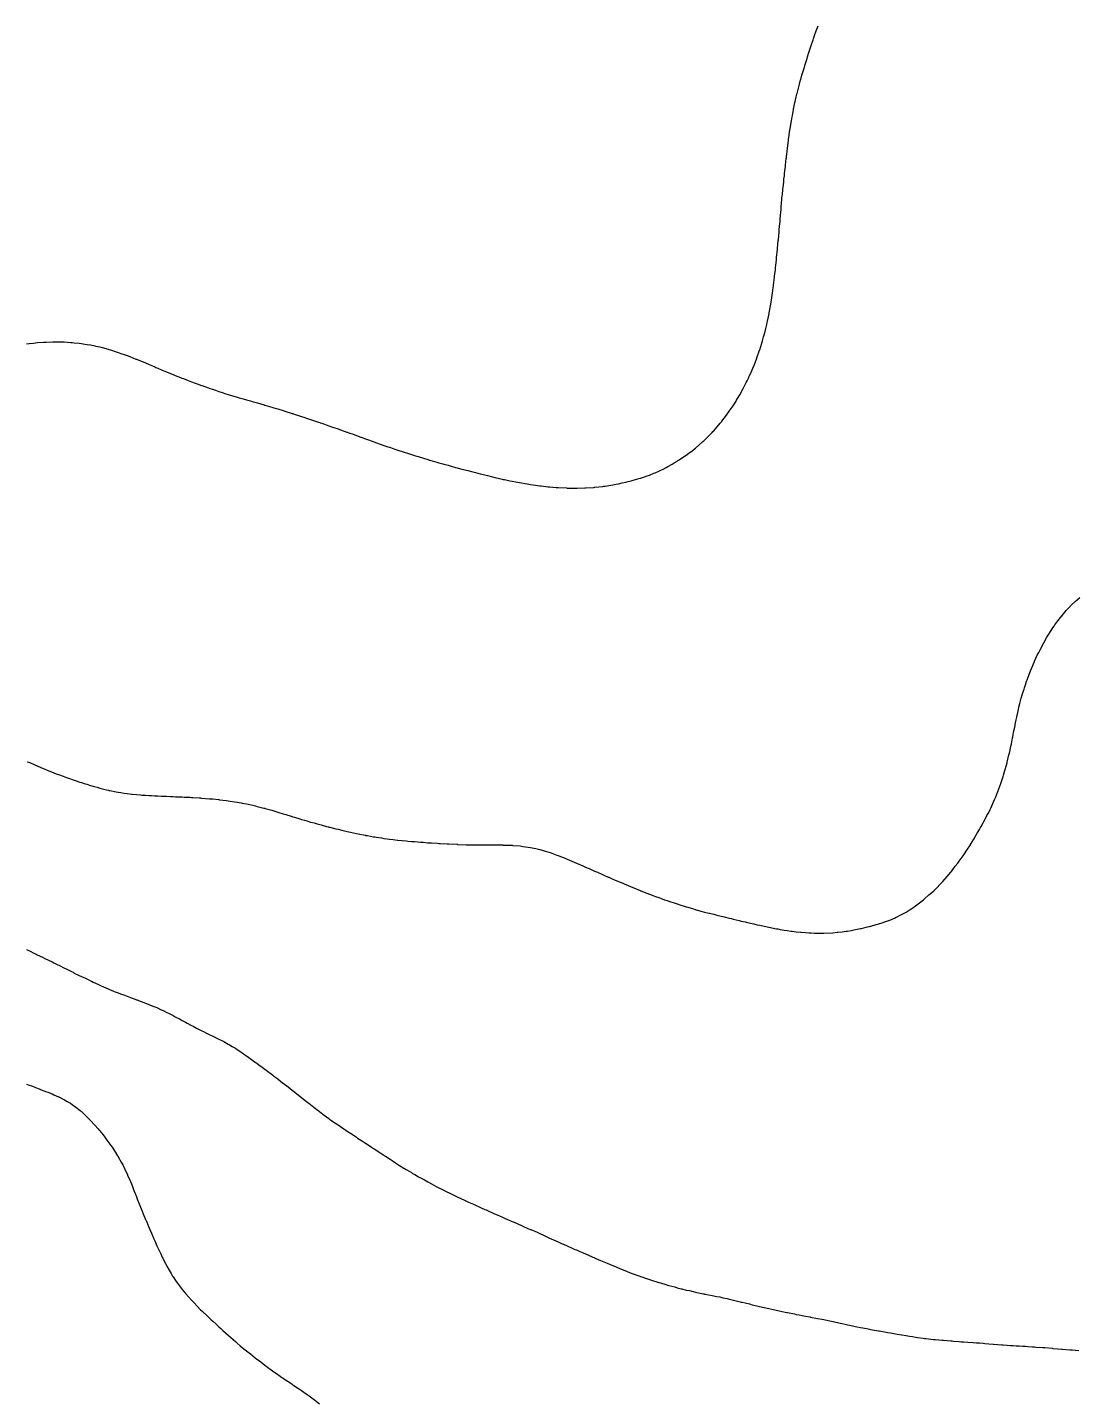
# Model space of a CAD drawing. Extents: x -717078 to -715000, y -984629 to -984000.
# Drawn here: x -715666.4 to -715552, y -984301.2 to -984151.3 of the extents above; entities that cross this region are included whole.
import ezdxf

# ---------------------------------------------------------------- set-up
doc = ezdxf.new("R2010")
doc.units = 0
doc.layers.add('buffer_B2_0_1_clip', color=7, linetype='Continuous')

msp = doc.modelspace()

# ---------------------------------------------------------------- linework, layer by layer
at = {"layer": 'buffer_B2_0_1_clip'}
for points in [[(-715666.5, -984185.83), (-715666.2, -984185.8), (-715665.75, -984185.75), (-715665.5, -984185.72), (-715665.3, -984185.7), (-715664.65, -984185.65), (-715664.5, -984185.64), (-715664.36, -984185.64), (-715663.61, -984185.61), (-715663.5, -984185.6), (-715663.39, -984185.61), (-715662.62, -984185.62), (-715662.5, -984185.62), (-715662.37, -984185.63), (-715661.67, -984185.67), (-715661.5, -984185.68), (-715661.29, -984185.71), (-715660.76, -984185.76), (-715660.5, -984185.79), (-715660.15, -984185.85), (-715659.89, -984185.89), (-715659.5, -984185.95), (-715659.05, -984186.05), (-715658.93, -984186.07), (-715658.5, -984186.16), (-715658.24, -984186.24), (-715657.57, -984186.43), (-715657.5, -984186.45), (-715657.46, -984186.46), (-715657.34, -984186.5), (-715656.7, -984186.7), (-715656.5, -984186.76), (-715656.09, -984186.91), (-715655.96, -984186.96), (-715655.5, -984187.12), (-715655.23, -984187.23), (-715654.55, -984187.5), (-715654.51, -984187.51), (-715654.5, -984187.52), (-715653.5, -984187.92), (-715653.1, -984188.1), (-715652.76, -984188.24), (-715652.5, -984188.35), (-715652.4, -984188.4), (-715652.15, -984188.5), (-715651.69, -984188.69), (-715651.5, -984188.77), (-715651.04, -984188.96), (-715650.98, -984188.98), (-715650.5, -984189.18), (-715650.27, -984189.27), (-715649.71, -984189.5), (-715649.56, -984189.56), (-715649.37, -984189.63), (-715648.84, -984189.84), (-715648.5, -984189.97), (-715648.11, -984190.11), (-715647.75, -984190.25), (-715647.5, -984190.34), (-715647.38, -984190.38), (-715647.05, -984190.5), (-715646.64, -984190.64), (-715646.5, -984190.69), (-715646.21, -984190.79), (-715645.89, -984190.89), (-715645.5, -984191.03), (-715645.14, -984191.14), (-715644.73, -984191.27), (-715644.5, -984191.35), (-715644.38, -984191.38), (-715644.01, -984191.5), (-715643.62, -984191.62), (-715643.5, -984191.65), (-715643.29, -984191.71), (-715642.84, -984191.84), (-715642.5, -984191.94), (-715642.06, -984192.06), (-715641.89, -984192.11), (-715641.28, -984192.28), (-715640.55, -984192.5), (-715640.51, -984192.51), (-715640.5, -984192.51), (-715640.48, -984192.52), (-715639.73, -984192.73), (-715639.5, -984192.8), (-715639.08, -984192.92), (-715638.96, -984192.96), (-715638.5, -984193.1), (-715638.2, -984193.2), (-715637.61, -984193.39), (-715637.5, -984193.42), (-715637.44, -984193.44), (-715637.28, -984193.5), (-715636.69, -984193.69), (-715636.5, -984193.75), (-715636.12, -984193.88), (-715635.94, -984193.94), (-715635.5, -984194.09), (-715635.19, -984194.19), (-715634.62, -984194.38), (-715634.5, -984194.42), (-715634.44, -984194.44), (-715634.28, -984194.5), (-715633.5, -984194.77), (-715633.09, -984194.91), (-715632.96, -984194.96), (-715632.5, -984195.12), (-715632.22, -984195.22), (-715631.53, -984195.47), (-715631.5, -984195.48), (-715631.48, -984195.48), (-715631.44, -984195.5), (-715630.74, -984195.74), (-715630.5, -984195.83), (-715630.01, -984196.01), (-715629.99, -984196.01), (-715629.5, -984196.19), (-715629.27, -984196.27), (-715628.68, -984196.5), (-715628.5, -984196.57), (-715628.4, -984196.6), (-715627.8, -984196.8), (-715627.5, -984196.91), (-715627.06, -984197.06), (-715626.88, -984197.12), (-715626.5, -984197.25), (-715626.31, -984197.31), (-715625.76, -984197.5), (-715625.56, -984197.56), (-715625.5, -984197.58), (-715625.38, -984197.62), (-715624.8, -984197.8), (-715624.5, -984197.9), (-715624.04, -984198.04), (-715623.92, -984198.08), (-715623.5, -984198.21), (-715623.28, -984198.28), (-715622.58, -984198.5), (-715622.52, -984198.52), (-715622.5, -984198.52), (-715622.47, -984198.53), (-715621.74, -984198.74), (-715621.5, -984198.81), (-715621.07, -984198.93), (-715620.96, -984198.96), (-715620.5, -984199.08), (-715620.17, -984199.17), (-715619.69, -984199.31), (-715619.5, -984199.36), (-715619.39, -984199.39), (-715619, -984199.5), (-715618.5, -984199.63), (-715618.33, -984199.67), (-715617.8, -984199.8), (-715617.5, -984199.88), (-715617.01, -984200.01), (-715616.99, -984200.01), (-715616.5, -984200.14), (-715616.21, -984200.21), (-715615.65, -984200.35), (-715615.5, -984200.39), (-715615.41, -984200.41), (-715615.04, -984200.5), (-715614.6, -984200.6), (-715614.5, -984200.62), (-715614.35, -984200.65), (-715613.77, -984200.77), (-715613.5, -984200.82), (-715613.1, -984200.9), (-715612.93, -984200.93), (-715612.5, -984201.01), (-715612.08, -984201.08), (-715611.88, -984201.12), (-715611.5, -984201.18), (-715611.22, -984201.22), (-715610.71, -984201.29), (-715610.5, -984201.32), (-715610.34, -984201.34), (-715609.58, -984201.42), (-715609.5, -984201.43), (-715609.44, -984201.44), (-715608.69, -984201.5), (-715608.51, -984201.51), (-715608.5, -984201.52), (-715608.48, -984201.52), (-715607.56, -984201.56), (-715607.5, -984201.57), (-715607.43, -984201.57), (-715606.58, -984201.58), (-715606.5, -984201.58), (-715606.42, -984201.58), (-715605.56, -984201.56), (-715605.5, -984201.56), (-715605.45, -984201.55), (-715604.59, -984201.5), (-715604.51, -984201.49), (-715604.5, -984201.49), (-715604.49, -984201.49), (-715603.61, -984201.39), (-715603.5, -984201.38), (-715603.36, -984201.36), (-715602.74, -984201.26), (-715602.5, -984201.22), (-715602.15, -984201.15), (-715601.9, -984201.1), (-715601.5, -984201.01), (-715601.09, -984200.91), (-715600.86, -984200.86), (-715600.5, -984200.77), (-715600.29, -984200.71), (-715599.54, -984200.5), (-715599.51, -984200.49), (-715599.5, -984200.49), (-715599.48, -984200.48), (-715598.76, -984200.24), (-715598.5, -984200.15), (-715598.04, -984199.96), (-715597.9, -984199.9), (-715597.5, -984199.73), (-715597.35, -984199.65), (-715597.03, -984199.5), (-715596.68, -984199.32), (-715596.5, -984199.22), (-715596.04, -984198.96), (-715595.83, -984198.83), (-715595.5, -984198.64), (-715595.42, -984198.58), (-715595.28, -984198.5), (-715594.82, -984198.18), (-715594.5, -984197.97), (-715594.23, -984197.77), (-715593.86, -984197.5), (-715593.66, -984197.34), (-715593.5, -984197.21), (-715593.12, -984196.88), (-715592.68, -984196.5), (-715592.59, -984196.41), (-715592.5, -984196.34), (-715592.08, -984195.92), (-715591.67, -984195.5), (-715591.59, -984195.41), (-715591.5, -984195.32), (-715591.12, -984194.88), (-715590.79, -984194.5), (-715590.66, -984194.34), (-715590.5, -984194.13), (-715590.23, -984193.77), (-715590.03, -984193.5), (-715589.81, -984193.19), (-715589.5, -984192.75), (-715589.4, -984192.6), (-715589.33, -984192.5), (-715589.07, -984192.07), (-715589.02, -984191.98), (-715588.72, -984191.5), (-715588.64, -984191.36), (-715588.5, -984191.11), (-715588.29, -984190.71), (-715588.17, -984190.5), (-715587.95, -984190.05), (-715587.86, -984189.86), (-715587.68, -984189.5), (-715587.63, -984189.37), (-715587.5, -984189.1), (-715587.32, -984188.68), (-715587.24, -984188.5), (-715587.07, -984188.07), (-715587.03, -984187.97), (-715586.85, -984187.5), (-715586.76, -984187.24), (-715586.5, -984186.52), (-715586.49, -984186.51), (-715586.49, -984186.5), (-715586.49, -984186.49), (-715586.26, -984185.74), (-715586.19, -984185.5), (-715586.07, -984185.07), (-715586.04, -984184.96), (-715585.91, -984184.5), (-715585.84, -984184.16), (-715585.72, -984183.72), (-715585.67, -984183.5), (-715585.64, -984183.36), (-715585.5, -984182.69), (-715585.47, -984182.53), (-715585.46, -984182.5), (-715585.45, -984182.45), (-715585.32, -984181.68), (-715585.28, -984181.5), (-715585.24, -984181.24), (-715585.18, -984180.82), (-715585.13, -984180.5), (-715585.07, -984180.07), (-715585.05, -984179.95), (-715584.99, -984179.5), (-715584.94, -984179.06), (-715584.92, -984178.92), (-715584.87, -984178.5), (-715584.83, -984178.17), (-715584.78, -984177.78), (-715584.75, -984177.5), (-715584.73, -984177.27), (-715584.67, -984176.67), (-715584.66, -984176.5), (-715584.64, -984176.36), (-715584.56, -984175.56), (-715584.56, -984175.5), (-715584.55, -984175.45), (-715584.5, -984174.96), (-715584.46, -984174.54), (-715584.45, -984174.5), (-715584.45, -984174.45), (-715584.37, -984173.63), (-715584.36, -984173.5), (-715584.35, -984173.35), (-715584.29, -984172.71), (-715584.27, -984172.5), (-715584.25, -984172.25), (-715584.22, -984171.78), (-715584.19, -984171.5), (-715584.16, -984171.16), (-715584.14, -984170.86), (-715584.11, -984170.5), (-715584.07, -984170.07), (-715584.06, -984169.94), (-715584.01, -984169.5), (-715583.97, -984169.03), (-715583.96, -984168.96), (-715583.91, -984168.5), (-715583.87, -984168.13), (-715583.84, -984167.84), (-715583.8, -984167.5), (-715583.77, -984167.23), (-715583.71, -984166.71), (-715583.69, -984166.5), (-715583.67, -984166.33), (-715583.59, -984165.59), (-715583.58, -984165.5), (-715583.57, -984165.43), (-715583.5, -984164.82), (-715583.47, -984164.53), (-715583.46, -984164.5), (-715583.46, -984164.46), (-715583.36, -984163.64), (-715583.34, -984163.5), (-715583.31, -984163.31), (-715583.24, -984162.76), (-715583.2, -984162.5), (-715583.14, -984162.14), (-715583.1, -984161.9), (-715583.03, -984161.5), (-715582.95, -984161.05), (-715582.93, -984160.93), (-715582.85, -984160.5), (-715582.79, -984160.21), (-715582.69, -984159.69), (-715582.65, -984159.5), (-715582.62, -984159.38), (-715582.5, -984158.88), (-715582.43, -984158.57), (-715582.41, -984158.5), (-715582.38, -984158.38), (-715582.23, -984157.77), (-715582.16, -984157.5), (-715582.03, -984157.03), (-715582.02, -984156.98), (-715581.89, -984156.5), (-715581.8, -984156.2), (-715581.62, -984155.62), (-715581.58, -984155.5), (-715581.56, -984155.44), (-715581.5, -984155.25), (-715581.32, -984154.68), (-715581.26, -984154.5), (-715581.15, -984154.15), (-715581.08, -984153.92), (-715580.94, -984153.5), (-715580.83, -984153.17), (-715580.66, -984152.66), (-715580.61, -984152.5), (-715580.58, -984152.42), (-715580.5, -984152.2), (-715580.32, -984151.68), (-715580.26, -984151.5), (-715580.12, -984151.12)], [(-715666.43, -984231.43), (-715666.26, -984231.5), (-715665.72, -984231.72), (-715665.5, -984231.82), (-715665.02, -984232.02), (-715664.95, -984232.05), (-715664.5, -984232.24), (-715664.32, -984232.32), (-715663.88, -984232.5), (-715663.6, -984232.6), (-715663.5, -984232.65), (-715663.26, -984232.74), (-715662.88, -984232.88), (-715662.5, -984233.02), (-715662.15, -984233.15), (-715661.68, -984233.32), (-715661.5, -984233.39), (-715661.42, -984233.42), (-715661.17, -984233.5), (-715660.66, -984233.66), (-715660.5, -984233.72), (-715660.19, -984233.81), (-715659.9, -984233.9), (-715659.5, -984234.03), (-715659.13, -984234.13), (-715658.77, -984234.23), (-715658.5, -984234.31), (-715658.35, -984234.35), (-715657.76, -984234.5), (-715657.55, -984234.55), (-715657.5, -984234.56), (-715657.42, -984234.58), (-715656.72, -984234.72), (-715656.5, -984234.76), (-715656.19, -984234.81), (-715655.86, -984234.86), (-715655.5, -984234.91), (-715655.04, -984234.96), (-715654.97, -984234.97), (-715654.5, -984235.02), (-715654.05, -984235.05), (-715653.93, -984235.07), (-715653.5, -984235.1), (-715653.12, -984235.12), (-715652.87, -984235.13), (-715652.5, -984235.15), (-715652.17, -984235.17), (-715651.82, -984235.18), (-715651.5, -984235.2), (-715651.21, -984235.21), (-715650.77, -984235.23), (-715650.5, -984235.24), (-715650.25, -984235.25), (-715649.73, -984235.27), (-715649.5, -984235.28), (-715649.29, -984235.29), (-715648.68, -984235.32), (-715648.5, -984235.33), (-715648.34, -984235.34), (-715647.61, -984235.39), (-715647.5, -984235.39), (-715647.4, -984235.4), (-715646.53, -984235.47), (-715646.5, -984235.47), (-715646.47, -984235.47), (-715646.18, -984235.5), (-715645.56, -984235.56), (-715645.5, -984235.57), (-715645.42, -984235.58), (-715644.67, -984235.67), (-715644.5, -984235.69), (-715644.27, -984235.73), (-715643.8, -984235.8), (-715643.5, -984235.85), (-715643.07, -984235.93), (-715642.95, -984235.95), (-715642.5, -984236.03), (-715642.12, -984236.12), (-715641.81, -984236.19), (-715641.5, -984236.26), (-715641.31, -984236.31), (-715640.59, -984236.5), (-715640.52, -984236.52), (-715640.5, -984236.52), (-715640.47, -984236.53), (-715639.74, -984236.74), (-715639.5, -984236.81), (-715639.06, -984236.94), (-715638.97, -984236.97), (-715638.5, -984237.11), (-715638.2, -984237.2), (-715637.61, -984237.39), (-715637.5, -984237.43), (-715637.44, -984237.44), (-715637.26, -984237.5), (-715636.68, -984237.68), (-715636.5, -984237.73), (-715636.18, -984237.82), (-715635.9, -984237.9), (-715635.5, -984238.02), (-715635.12, -984238.12), (-715634.78, -984238.22), (-715634.5, -984238.3), (-715634.34, -984238.34), (-715633.76, -984238.5), (-715633.55, -984238.55), (-715633.5, -984238.57), (-715633.41, -984238.59), (-715632.75, -984238.75), (-715632.5, -984238.81), (-715632.09, -984238.91), (-715631.94, -984238.94), (-715631.5, -984239.05), (-715631.13, -984239.13), (-715630.8, -984239.2), (-715630.5, -984239.26), (-715630.3, -984239.3), (-715629.55, -984239.45), (-715629.5, -984239.46), (-715629.47, -984239.47), (-715629.3, -984239.5), (-715628.62, -984239.62), (-715628.5, -984239.64), (-715628.34, -984239.66), (-715627.76, -984239.76), (-715627.5, -984239.8), (-715627.16, -984239.84), (-715626.88, -984239.88), (-715626.5, -984239.94), (-715626.01, -984239.99), (-715625.99, -984239.99), (-715625.5, -984240.04), (-715625.08, -984240.08), (-715624.9, -984240.1), (-715624.5, -984240.14), (-715624.16, -984240.16), (-715623.81, -984240.19), (-715623.5, -984240.21), (-715623.23, -984240.23), (-715622.73, -984240.27), (-715622.5, -984240.28), (-715622.3, -984240.3), (-715621.66, -984240.34), (-715621.5, -984240.35), (-715621.36, -984240.36), (-715620.59, -984240.41), (-715620.5, -984240.41), (-715620.41, -984240.41), (-715619.55, -984240.45), (-715619.5, -984240.45), (-715619.46, -984240.46), (-715618.51, -984240.49), (-715618.5, -984240.49), (-715618.49, -984240.49), (-715617.78, -984240.5), (-715617.5, -984240.5), (-715617.5, -984240.5), (-715617.5, -984240.5), (-715616.51, -984240.51), (-715616.5, -984240.51), (-715616.49, -984240.51), (-715615.52, -984240.52), (-715615.5, -984240.52), (-715615.48, -984240.52), (-715614.52, -984240.52), (-715614.5, -984240.52), (-715614.47, -984240.53), (-715613.56, -984240.56), (-715613.5, -984240.56), (-715613.43, -984240.57), (-715612.63, -984240.63), (-715612.5, -984240.64), (-715612.33, -984240.67), (-715611.75, -984240.75), (-715611.5, -984240.79), (-715611.13, -984240.87), (-715610.92, -984240.92), (-715610.5, -984241.01), (-715610.12, -984241.12), (-715609.77, -984241.23), (-715609.5, -984241.31), (-715609.36, -984241.36), (-715608.98, -984241.5), (-715608.62, -984241.62), (-715608.5, -984241.67), (-715608.22, -984241.78), (-715607.9, -984241.9), (-715607.5, -984242.07), (-715606.5, -984242.5), (-715606.49, -984242.5), (-715605.8, -984242.8), (-715605.5, -984242.93), (-715605.1, -984243.1), (-715604.74, -984243.26), (-715604.5, -984243.37), (-715604.41, -984243.41), (-715604.2, -984243.5), (-715603.71, -984243.71), (-715603.5, -984243.8), (-715603.02, -984244.02), (-715602.96, -984244.04), (-715602.5, -984244.24), (-715602.32, -984244.32), (-715601.91, -984244.5), (-715601.62, -984244.62), (-715601.5, -984244.67), (-715601.2, -984244.8), (-715600.92, -984244.92), (-715600.5, -984245.09), (-715600.21, -984245.21), (-715599.53, -984245.5), (-715599.51, -984245.51), (-715599.5, -984245.51), (-715599.48, -984245.52), (-715598.79, -984245.79), (-715598.5, -984245.9), (-715598.06, -984246.06), (-715597.86, -984246.14), (-715597.5, -984246.27), (-715597.33, -984246.33), (-715596.87, -984246.5), (-715596.59, -984246.59), (-715596.5, -984246.63), (-715596.31, -984246.69), (-715595.84, -984246.84), (-715595.5, -984246.96), (-715595.09, -984247.09), (-715594.83, -984247.17), (-715594.5, -984247.27), (-715594.32, -984247.32), (-715593.73, -984247.5), (-715593.55, -984247.55), (-715593.5, -984247.57), (-715593.41, -984247.59), (-715592.77, -984247.77), (-715592.5, -984247.84), (-715592.05, -984247.95), (-715591.97, -984247.97), (-715591.5, -984248.09), (-715591.17, -984248.17), (-715590.71, -984248.29), (-715590.5, -984248.34), (-715590.37, -984248.37), (-715589.84, -984248.5), (-715589.56, -984248.56), (-715589.5, -984248.58), (-715589.39, -984248.61), (-715588.75, -984248.75), (-715588.5, -984248.82), (-715588.09, -984248.91), (-715587.95, -984248.95), (-715587.5, -984249.05), (-715587.13, -984249.13), (-715586.78, -984249.22), (-715586.5, -984249.28), (-715586.32, -984249.32), (-715585.51, -984249.5), (-715585.5, -984249.5), (-715584.66, -984249.66), (-715584.5, -984249.69), (-715584.27, -984249.73), (-715583.81, -984249.81), (-715583.5, -984249.86), (-715583.08, -984249.92), (-715582.94, -984249.94), (-715582.5, -984250), (-715582.04, -984250.04), (-715581.95, -984250.05), (-715581.5, -984250.09), (-715581.11, -984250.11), (-715580.88, -984250.12), (-715580.5, -984250.14), (-715579.5, -984250.14), (-715578.5, -984250.1), (-715578.05, -984250.05), (-715577.96, -984250.04), (-715577.5, -984250), (-715577.07, -984249.93), (-715576.91, -984249.91), (-715576.5, -984249.84), (-715576.21, -984249.79), (-715575.68, -984249.68), (-715575.5, -984249.65), (-715575.38, -984249.62), (-715574.87, -984249.5), (-715574.57, -984249.43), (-715574.5, -984249.41), (-715574.38, -984249.38), (-715573.79, -984249.21), (-715573.5, -984249.13), (-715573.02, -984248.98), (-715572.95, -984248.95), (-715572.5, -984248.81), (-715572.29, -984248.71), (-715571.79, -984248.5), (-715571.59, -984248.41), (-715571.5, -984248.37), (-715571.22, -984248.22), (-715570.93, -984248.07), (-715570.5, -984247.85), (-715570.28, -984247.72), (-715569.95, -984247.5), (-715569.69, -984247.31), (-715569.5, -984247.18), (-715568.62, -984246.5), (-715568.55, -984246.45), (-715568.5, -984246.4), (-715568.02, -984245.98), (-715567.72, -984245.72), (-715567.5, -984245.53), (-715567.49, -984245.51), (-715567.47, -984245.5), (-715566.51, -984244.5), (-715566.5, -984244.5), (-715566.5, -984244.49), (-715566.04, -984243.96), (-715565.65, -984243.5), (-715565.58, -984243.42), (-715565.5, -984243.32), (-715565.15, -984242.85), (-715564.88, -984242.5), (-715564.72, -984242.28), (-715564.5, -984242), (-715564.3, -984241.7), (-715564.16, -984241.5), (-715563.9, -984241.1), (-715563.5, -984240.51), (-715563.5, -984240.5), (-715563.49, -984240.5), (-715563.48, -984240.48), (-715563.12, -984239.88), (-715562.89, -984239.5), (-715562.75, -984239.25), (-715562.5, -984238.84), (-715562.38, -984238.62), (-715562.31, -984238.5), (-715562.1, -984238.1), (-715562.03, -984237.97), (-715561.78, -984237.5), (-715561.69, -984237.31), (-715561.5, -984236.96), (-715561.35, -984236.65), (-715561.28, -984236.5), (-715560.84, -984235.5), (-715560.74, -984235.26), (-715560.5, -984234.67), (-715560.43, -984234.5), (-715560.4, -984234.4), (-715560.19, -984233.81), (-715560.08, -984233.5), (-715559.94, -984233.06), (-715559.89, -984232.89), (-715559.77, -984232.5), (-715559.71, -984232.29), (-715559.5, -984231.57), (-715559.49, -984231.51), (-715559.48, -984231.5), (-715559.47, -984231.47), (-715559.3, -984230.7), (-715559.24, -984230.5), (-715559.17, -984230.17), (-715559.11, -984229.89), (-715559.03, -984229.5), (-715558.94, -984229.06), (-715558.91, -984228.91), (-715558.83, -984228.5), (-715558.78, -984228.22), (-715558.66, -984227.66), (-715558.63, -984227.5), (-715558.61, -984227.39), (-715558.5, -984226.87), (-715558.44, -984226.56), (-715558.42, -984226.5), (-715558.4, -984226.4), (-715558.26, -984225.74), (-715558.2, -984225.5), (-715558.1, -984225.1), (-715558.06, -984224.94), (-715557.95, -984224.5), (-715557.85, -984224.15), (-715557.71, -984223.71), (-715557.65, -984223.5), (-715557.61, -984223.39), (-715557.5, -984223.06), (-715557.36, -984222.64), (-715557.31, -984222.5), (-715557.19, -984222.19), (-715557.09, -984221.91), (-715556.93, -984221.5), (-715556.81, -984221.19), (-715556.51, -984220.51), (-715556.51, -984220.5), (-715556.51, -984220.49), (-715556.5, -984220.48), (-715556.2, -984219.8), (-715556.05, -984219.5), (-715555.86, -984219.14), (-715555.54, -984218.54), (-715555.52, -984218.5), (-715555.51, -984218.49), (-715555.5, -984218.47), (-715555.15, -984217.85), (-715554.93, -984217.5), (-715554.76, -984217.24), (-715554.5, -984216.84), (-715554.37, -984216.63), (-715554.27, -984216.5), (-715553.95, -984216.05), (-715553.53, -984215.53), (-715553.51, -984215.5), (-715553.5, -984215.5), (-715553.5, -984215.49), (-715553.05, -984214.95), (-715552.63, -984214.5), (-715552.57, -984214.43), (-715552.5, -984214.36), (-715552.06, -984213.94), (-715551.55, -984213.5)], [(-715666.5, -984251.93), (-715666.11, -984252.11), (-715665.68, -984252.32), (-715665.5, -984252.41), (-715665.44, -984252.44), (-715665.32, -984252.5), (-715664.77, -984252.77), (-715664.5, -984252.9), (-715664.09, -984253.09), (-715663.71, -984253.29), (-715663.5, -984253.4), (-715663.43, -984253.43), (-715663.3, -984253.5), (-715662.76, -984253.76), (-715662.5, -984253.89), (-715662.09, -984254.09), (-715661.73, -984254.27), (-715661.5, -984254.38), (-715661.42, -984254.42), (-715661.28, -984254.5), (-715660.75, -984254.75), (-715660.5, -984254.87), (-715660.07, -984255.07), (-715659.78, -984255.22), (-715659.5, -984255.36), (-715659.4, -984255.4), (-715659.21, -984255.5), (-715658.72, -984255.72), (-715658.5, -984255.82), (-715658.03, -984256.03), (-715657.93, -984256.07), (-715657.5, -984256.26), (-715657.33, -984256.33), (-715656.94, -984256.5), (-715656.62, -984256.62), (-715656.5, -984256.67), (-715656.23, -984256.77), (-715655.88, -984256.88), (-715655.5, -984257.03), (-715655.15, -984257.15), (-715654.65, -984257.35), (-715654.5, -984257.41), (-715654.43, -984257.43), (-715654.27, -984257.5), (-715653.71, -984257.71), (-715653.5, -984257.79), (-715653.03, -984257.97), (-715652.99, -984257.99), (-715652.5, -984258.18), (-715652.27, -984258.27), (-715651.79, -984258.5), (-715651.59, -984258.59), (-715651.5, -984258.63), (-715651.24, -984258.76), (-715650.92, -984258.92), (-715650.5, -984259.13), (-715650.26, -984259.26), (-715649.81, -984259.5), (-715649.61, -984259.61), (-715649.5, -984259.67), (-715649.14, -984259.86), (-715648.96, -984259.96), (-715648.5, -984260.21), (-715648.31, -984260.31), (-715647.95, -984260.5), (-715647.65, -984260.65), (-715647.5, -984260.74), (-715647.04, -984260.96), (-715646.99, -984260.99), (-715646.5, -984261.24), (-715646.31, -984261.31), (-715645.93, -984261.5), (-715645.64, -984261.64), (-715645.5, -984261.72), (-715645.05, -984261.95), (-715644.98, -984261.98), (-715644.5, -984262.25), (-715644.34, -984262.34), (-715644.07, -984262.5), (-715643.71, -984262.71), (-715643.5, -984262.85), (-715643.11, -984263.11), (-715642.55, -984263.5), (-715642.52, -984263.52), (-715642.5, -984263.53), (-715642.38, -984263.62), (-715641.93, -984263.93), (-715641.5, -984264.25), (-715641.35, -984264.35), (-715641.16, -984264.5), (-715640.78, -984264.78), (-715640.5, -984264.99), (-715640.2, -984265.2), (-715639.81, -984265.5), (-715639.63, -984265.63), (-715639.5, -984265.74), (-715639.06, -984266.06), (-715638.51, -984266.5), (-715638.5, -984266.5), (-715638.5, -984266.5), (-715638.48, -984266.52), (-715637.93, -984266.93), (-715637.5, -984267.28), (-715637.38, -984267.38), (-715637.22, -984267.5), (-715636.81, -984267.81), (-715636.5, -984268.07), (-715636.26, -984268.26), (-715635.95, -984268.5), (-715635.7, -984268.7), (-715635.5, -984268.86), (-715635.14, -984269.14), (-715634.68, -984269.5), (-715634.58, -984269.58), (-715634.5, -984269.64), (-715634, -984270), (-715634, -984270), (-715633.5, -984270.38), (-715633.43, -984270.43), (-715633.33, -984270.5), (-715632.84, -984270.84), (-715632.5, -984271.08), (-715632.25, -984271.25), (-715631.88, -984271.5), (-715631.65, -984271.65), (-715631.5, -984271.75), (-715631.04, -984272.04), (-715630.76, -984272.24), (-715630.5, -984272.42), (-715630.45, -984272.45), (-715630.37, -984272.5), (-715629.84, -984272.84), (-715629.5, -984273.06), (-715629.23, -984273.23), (-715628.84, -984273.5), (-715628.63, -984273.63), (-715628.5, -984273.72), (-715628.03, -984274.03), (-715627.84, -984274.16), (-715627.5, -984274.39), (-715627.43, -984274.43), (-715627.34, -984274.5), (-715626.82, -984274.82), (-715626.5, -984275.04), (-715626.22, -984275.22), (-715625.79, -984275.5), (-715625.61, -984275.61), (-715625.5, -984275.68), (-715625.06, -984275.94), (-715624.99, -984275.99), (-715624.5, -984276.28), (-715624.36, -984276.36), (-715624.13, -984276.5), (-715623.72, -984276.72), (-715623.5, -984276.85), (-715623.08, -984277.08), (-715622.72, -984277.28), (-715622.5, -984277.4), (-715622.44, -984277.44), (-715622.32, -984277.5), (-715621.78, -984277.78), (-715621.5, -984277.92), (-715621.11, -984278.11), (-715620.63, -984278.37), (-715620.5, -984278.44), (-715620.46, -984278.46), (-715620.38, -984278.5), (-715619.78, -984278.78), (-715619.5, -984278.92), (-715619.1, -984279.1), (-715618.7, -984279.3), (-715618.5, -984279.4), (-715618.43, -984279.43), (-715618.27, -984279.5), (-715617.73, -984279.73), (-715617.5, -984279.84), (-715617.04, -984280.04), (-715616.88, -984280.12), (-715616.5, -984280.29), (-715616.35, -984280.35), (-715616.03, -984280.5), (-715615.66, -984280.66), (-715615.5, -984280.73), (-715615.08, -984280.92), (-715614.97, -984280.97), (-715614.5, -984281.18), (-715614.27, -984281.27), (-715613.77, -984281.5), (-715613.58, -984281.58), (-715613.5, -984281.62), (-715613.3, -984281.7), (-715612.88, -984281.88), (-715612.5, -984282.04), (-715612.18, -984282.18), (-715611.53, -984282.47), (-715611.5, -984282.48), (-715611.49, -984282.49), (-715611.46, -984282.5), (-715610.79, -984282.79), (-715610.5, -984282.92), (-715610.1, -984283.1), (-715609.72, -984283.28), (-715609.5, -984283.39), (-715609.42, -984283.42), (-715609.25, -984283.5), (-715608.73, -984283.73), (-715608.5, -984283.83), (-715608.04, -984284.04), (-715607.9, -984284.1), (-715607.5, -984284.28), (-715607.35, -984284.35), (-715607.01, -984284.5), (-715606.65, -984284.65), (-715606.5, -984284.72), (-715606.12, -984284.88), (-715605.95, -984284.95), (-715605.5, -984285.15), (-715605.25, -984285.25), (-715604.69, -984285.5), (-715604.55, -984285.55), (-715604.5, -984285.58), (-715604.36, -984285.64), (-715603.85, -984285.85), (-715603.5, -984286), (-715603.15, -984286.15), (-715602.62, -984286.38), (-715602.5, -984286.43), (-715602.45, -984286.45), (-715602.34, -984286.5), (-715601.74, -984286.74), (-715601.5, -984286.84), (-715601.03, -984287.03), (-715600.94, -984287.06), (-715600.5, -984287.24), (-715600.31, -984287.31), (-715599.8, -984287.5), (-715599.58, -984287.58), (-715599.5, -984287.61), (-715599.34, -984287.66), (-715598.83, -984287.83), (-715598.5, -984287.95), (-715598.08, -984288.08), (-715597.84, -984288.16), (-715597.5, -984288.27), (-715597.32, -984288.32), (-715596.73, -984288.5), (-715596.55, -984288.55), (-715596.5, -984288.57), (-715596.41, -984288.59), (-715595.76, -984288.76), (-715595.5, -984288.84), (-715595.05, -984288.95), (-715594.97, -984288.97), (-715594.5, -984289.09), (-715594.16, -984289.16), (-715593.74, -984289.26), (-715593.5, -984289.32), (-715593.35, -984289.35), (-715592.63, -984289.5), (-715592.52, -984289.52), (-715592.5, -984289.53), (-715592.47, -984289.53), (-715591.68, -984289.68), (-715591.5, -984289.72), (-715591.22, -984289.78), (-715590.85, -984289.85), (-715590.5, -984289.93), (-715590.03, -984290.03), (-715589.95, -984290.05), (-715589.5, -984290.15), (-715589.22, -984290.22), (-715588.63, -984290.37), (-715588.5, -984290.4), (-715588.42, -984290.42), (-715588.09, -984290.5), (-715587.61, -984290.61), (-715587.5, -984290.64), (-715587.31, -984290.69), (-715586.81, -984290.81), (-715586.5, -984290.88), (-715586, -984291), (-715586, -984291), (-715585.5, -984291.12), (-715585.18, -984291.18), (-715584.71, -984291.29), (-715584.5, -984291.34), (-715584.36, -984291.36), (-715583.72, -984291.5), (-715583.54, -984291.54), (-715583.5, -984291.55), (-715583.44, -984291.56), (-715582.7, -984291.7), (-715582.5, -984291.75), (-715582.2, -984291.8), (-715581.86, -984291.86), (-715581.5, -984291.94), (-715581.02, -984292.02), (-715580.96, -984292.04), (-715580.18, -984292.18), (-715579.72, -984292.28), (-715579.5, -984292.32), (-715579.35, -984292.35), (-715578.64, -984292.5), (-715578.52, -984292.52), (-715578.5, -984292.53), (-715578.46, -984292.54), (-715577.71, -984292.71), (-715577.5, -984292.75), (-715577.18, -984292.82), (-715576.88, -984292.88), (-715576.5, -984292.97), (-715576.06, -984293.06), (-715575.91, -984293.09), (-715575.5, -984293.18), (-715575.23, -984293.23), (-715574.66, -984293.34), (-715574.5, -984293.37), (-715574.39, -984293.39), (-715573.76, -984293.5), (-715573.54, -984293.54), (-715573.5, -984293.55), (-715573.44, -984293.56), (-715572.69, -984293.69), (-715572.5, -984293.72), (-715572.23, -984293.77), (-715571.84, -984293.84), (-715571.5, -984293.9), (-715571.02, -984293.98), (-715570.98, -984293.98), (-715570.5, -984294.07), (-715570.13, -984294.13), (-715569.82, -984294.18), (-715569.5, -984294.23), (-715569.26, -984294.26), (-715568.65, -984294.35), (-715568.5, -984294.37), (-715568.38, -984294.38), (-715567.52, -984294.48), (-715567.5, -984294.48), (-715567.48, -984294.48), (-715567.31, -984294.5), (-715566.57, -984294.57), (-715566.5, -984294.57), (-715566.42, -984294.58), (-715565.64, -984294.64), (-715565.5, -984294.65), (-715565.33, -984294.67), (-715564.71, -984294.71), (-715564.5, -984294.73), (-715564.26, -984294.74), (-715563.78, -984294.78), (-715563.18, -984294.82), (-715562.85, -984294.85), (-715562.5, -984294.87), (-715562.1, -984294.9), (-715561.92, -984294.92), (-715561.5, -984294.95), (-715561.01, -984294.99), (-715560.99, -984294.99), (-715560.5, -984295.03), (-715560.06, -984295.06), (-715559.93, -984295.07), (-715559.5, -984295.11), (-715559.13, -984295.13), (-715558.85, -984295.15), (-715558.5, -984295.17), (-715558.18, -984295.18), (-715557.79, -984295.21), (-715557.5, -984295.23), (-715557.24, -984295.24), (-715556.71, -984295.29), (-715556.5, -984295.3), (-715556.32, -984295.32), (-715555.63, -984295.37), (-715555.5, -984295.38), (-715555.38, -984295.38), (-715554.55, -984295.45), (-715554.5, -984295.46), (-715554.46, -984295.46), (-715553.96, -984295.5), (-715553.53, -984295.53), (-715553.5, -984295.54), (-715553.46, -984295.54), (-715552.6, -984295.6), (-715552.5, -984295.6), (-715552.38, -984295.62), (-715551.68, -984295.68)], [(-715666.5, -984266.62), (-715666.31, -984266.69), (-715665.86, -984266.86), (-715665.5, -984267), (-715665.13, -984267.13), (-715664.7, -984267.3), (-715664.5, -984267.38), (-715664.41, -984267.41), (-715664.17, -984267.5), (-715663.69, -984267.69), (-715663.5, -984267.78), (-715663.01, -984268.01), (-715662.98, -984268.02), (-715662.5, -984268.25), (-715662.34, -984268.34), (-715662.05, -984268.5), (-715661.71, -984268.71), (-715661.5, -984268.85), (-715661.12, -984269.12), (-715660.63, -984269.5), (-715660.56, -984269.56), (-715660.5, -984269.61), (-715660.05, -984270.05), (-715659.58, -984270.5), (-715659.54, -984270.54), (-715659.5, -984270.58), (-715659.07, -984271.07), (-715658.69, -984271.5), (-715658.6, -984271.6), (-715658.5, -984271.72), (-715658.15, -984272.15), (-715657.88, -984272.5), (-715657.72, -984272.72), (-715657.5, -984273.01), (-715657.3, -984273.3), (-715657.16, -984273.5), (-715656.9, -984273.9), (-715656.56, -984274.44), (-715656.52, -984274.5), (-715656.51, -984274.51), (-715656.5, -984274.54), (-715656.15, -984275.15), (-715655.96, -984275.5), (-715655.81, -984275.81), (-715655.5, -984276.45), (-715655.48, -984276.48), (-715655.48, -984276.5), (-715655.46, -984276.54), (-715655.18, -984277.18), (-715655.05, -984277.5), (-715654.9, -984277.9), (-715654.77, -984278.23), (-715654.66, -984278.5), (-715654.62, -984278.62), (-715654.5, -984278.92), (-715654.34, -984279.34), (-715654.27, -984279.5), (-715654.12, -984279.88), (-715654.05, -984280.05), (-715653.87, -984280.5), (-715653.76, -984280.76), (-715653.5, -984281.39), (-715653.47, -984281.47), (-715653.45, -984281.5), (-715653.42, -984281.58), (-715653.17, -984282.17), (-715653.03, -984282.5), (-715652.87, -984282.87), (-715652.67, -984283.33), (-715652.6, -984283.5), (-715652.57, -984283.57), (-715652.5, -984283.72), (-715652.26, -984284.26), (-715652.15, -984284.5), (-715651.94, -984284.94), (-715651.85, -984285.15), (-715651.69, -984285.5), (-715651.62, -984285.62), (-715651.5, -984285.88), (-715651.28, -984286.28), (-715651.17, -984286.5), (-715650.93, -984286.93), (-715650.72, -984287.28), (-715650.59, -984287.5), (-715650.56, -984287.56), (-715650.5, -984287.65), (-715650.15, -984288.15), (-715649.91, -984288.5), (-715649.74, -984288.74), (-715649.5, -984289.05), (-715649.29, -984289.29), (-715649.12, -984289.5), (-715648.83, -984289.83), (-715648.5, -984290.21), (-715648.36, -984290.36), (-715648.22, -984290.5), (-715647.86, -984290.86), (-715647.5, -984291.24), (-715647.36, -984291.36), (-715647.22, -984291.5), (-715646.85, -984291.85), (-715646.5, -984292.2), (-715646.34, -984292.34), (-715646.17, -984292.5), (-715645.81, -984292.81), (-715645.5, -984293.11), (-715645.3, -984293.3), (-715645.08, -984293.5), (-715644.77, -984293.77), (-715644.5, -984294.03), (-715644.25, -984294.25), (-715643.96, -984294.5), (-715643.71, -984294.71), (-715643.5, -984294.9), (-715643.17, -984295.17), (-715642.77, -984295.5), (-715642.62, -984295.62), (-715642.5, -984295.73), (-715642.06, -984296.06), (-715641.53, -984296.5), (-715641.51, -984296.51), (-715641.5, -984296.52), (-715641.41, -984296.59), (-715640.94, -984296.94), (-715640.5, -984297.29), (-715640.37, -984297.37), (-715640.21, -984297.5), (-715639.79, -984297.79), (-715639.5, -984298.01), (-715639.21, -984298.21), (-715638.8, -984298.5), (-715638.62, -984298.62), (-715638.5, -984298.71), (-715638.02, -984299.02), (-715637.88, -984299.12), (-715637.5, -984299.38), (-715637.43, -984299.43), (-715637.33, -984299.5), (-715636.83, -984299.83), (-715636.5, -984300.05), (-715636.23, -984300.23), (-715635.87, -984300.5), (-715635.65, -984300.65), (-715635.5, -984300.76), (-715635.07, -984301.07), (-715634.51, -984301.5)]]:
    msp.add_lwpolyline(points, dxfattribs=at)

doc.saveas('drawing.dxf')
